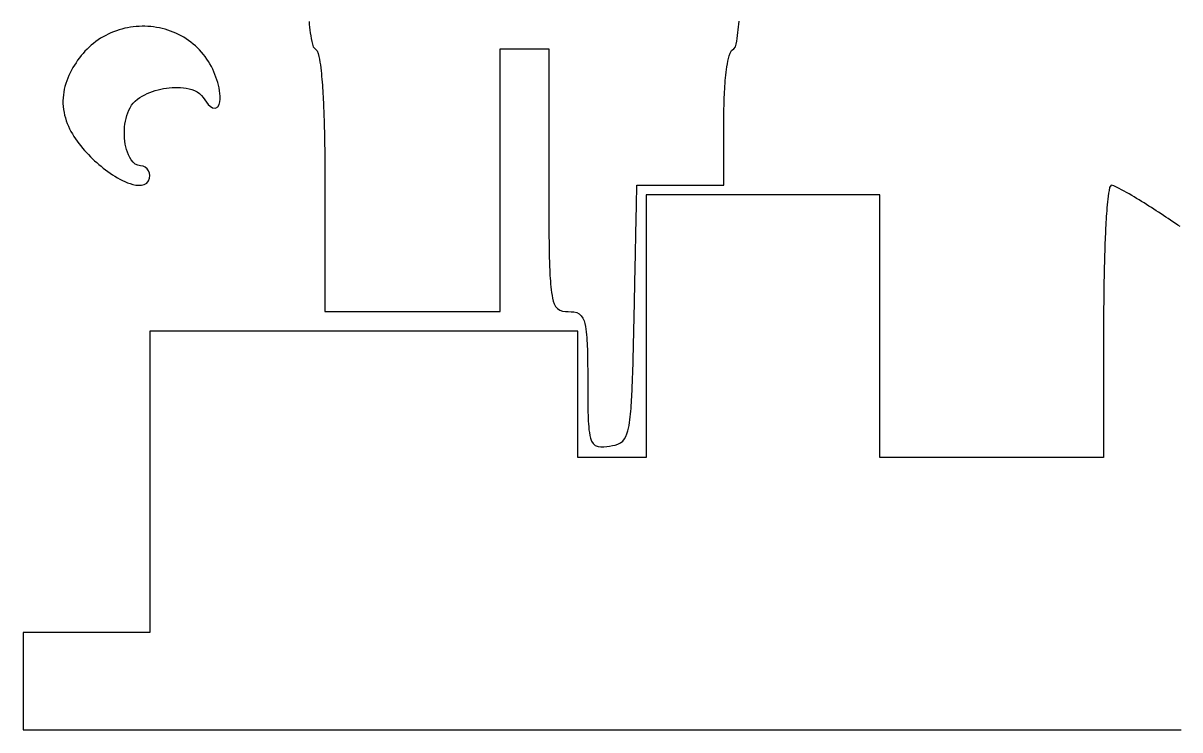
# Model space of a CAD drawing. Extents: x 27 to 125, y 19 to 120.
# Drawn here: x 54.75 to 88.29, y 60.11 to 80.62 of the extents above; entities that cross this region are included whole.
import ezdxf

# ---------------------------------------------------------------- set-up
doc = ezdxf.new("R2010")
doc.units = 0
doc.layers.get('0').update_dxf_attribs({"linetype": 'CONTINUOUS'})

msp = doc.modelspace()

# ---------------------------------------------------------------- linework, layer by layer
at = {"color": 7}
for points in [[(58.42, 76.2), (58.411562, 76.270739), (58.386585, 76.337177), (58.345849, 76.395857), (58.291504, 76.442183), (58.227242, 76.47189), (58.156785, 76.482219), (58.074975, 76.495145), (58.000759, 76.531589), (57.937233, 76.585115), (57.884447, 76.649032), (57.840564, 76.719472), (57.80414, 76.793875), (57.773841, 76.871139), (57.748921, 76.95011), (57.728657, 77.030498), (57.712599, 77.112114), (57.70052, 77.194204), (57.692138, 77.277), (57.687368, 77.359995), (57.686239, 77.442924), (57.688497, 77.525942), (57.694367, 77.60891), (57.703878, 77.691231), (57.717227, 77.773222), (57.73464, 77.854607), (57.75623, 77.93458), (57.78242, 78.013377), (57.813538, 78.090372), (57.849894, 78.164885), (57.893644, 78.235059), (57.94559, 78.299575), (58.003841, 78.358303), (58.066968, 78.41157), (58.134146, 78.459982), (58.204334, 78.50376), (58.277038, 78.543356), (58.351445, 78.578919), (58.427682, 78.610948), (58.505048, 78.639475), (58.583711, 78.664819), (58.663386, 78.68703), (58.743746, 78.706136), (58.8248, 78.722223), (58.906083, 78.735233), (58.988065, 78.745224), (59.070299, 78.752054), (59.152767, 78.755638), (59.235648, 78.755734), (59.318147, 78.752093), (59.400454, 78.744417), (59.48229, 78.732225), (59.563059, 78.715009), (59.642525, 78.692008), (59.719811, 78.662321), (59.793271, 78.62513), (59.861458, 78.579263), (59.922133, 78.523615), (59.972222, 78.457778), (60.016672, 78.389432), (60.064737, 78.323739), (60.117338, 78.262059), (60.17661, 78.20636), (60.245015, 78.162822), (60.324224, 78.148118), (60.393851, 78.186125), (60.434, 78.256477), (60.45384, 78.335164), (60.461742, 78.416314), (60.461607, 78.49776), (60.455567, 78.578758), (60.444871, 78.659372), (60.430337, 78.739272), (60.412472, 78.81865), (60.3917, 78.897424), (60.368332, 78.975472), (60.342678, 79.052589), (60.313536, 79.131569), (60.281431, 79.209652), (60.246362, 79.286633), (60.208631, 79.361792), (60.168014, 79.435537), (60.124557, 79.50769), (60.078318, 79.578093), (60.029372, 79.646597), (59.977813, 79.713057), (59.923398, 79.777734), (59.866572, 79.840077), (59.807108, 79.900317), (59.745488, 79.957978), (59.681861, 80.012977), (59.616021, 80.065524), (59.548121, 80.1155), (59.478339, 80.162804), (59.406841, 80.207344), (59.333457, 80.249243), (59.258383, 80.288392), (59.182181, 80.324537), (59.104694, 80.357794), (59.025793, 80.388231), (58.946051, 80.415663), (58.865358, 80.440132), (58.783951, 80.461637), (58.701748, 80.480179), (58.619009, 80.49573), (58.535392, 80.508345), (58.451792, 80.517913), (58.367893, 80.524488), (58.283444, 80.528073), (58.1988, 80.528637), (58.114305, 80.526097), (58.029811, 80.520594), (57.9457, 80.512042), (57.862346, 80.500528), (57.779251, 80.485993), (57.696873, 80.468495), (57.615266, 80.448034), (57.534186, 80.424525), (57.454202, 80.398137), (57.375211, 80.368812), (57.297238, 80.33654), (57.220423, 80.301355), (57.145007, 80.263357), (57.071314, 80.222717), (56.998921, 80.179195), (56.928139, 80.132956), (56.859441, 80.084329), (56.792278, 80.032928), (56.727254, 79.979218), (56.663974, 79.922886), (56.603017, 79.864458), (56.544261, 79.803879), (56.487735, 79.741226), (56.433305, 79.676377), (56.381283, 79.609747), (56.331807, 79.541627), (56.284207, 79.47174), (56.238561, 79.400623), (56.194957, 79.328143), (56.153705, 79.254514), (56.114767, 79.17933), (56.078495, 79.102864), (56.04519, 79.025383), (56.014905, 78.946584), (55.987783, 78.866238), (55.964303, 78.785249), (55.944434, 78.702902), (55.92846, 78.619618), (55.916607, 78.535807), (55.908987, 78.451851), (55.905657, 78.367292), (55.906786, 78.282605), (55.912204, 78.198249), (55.921941, 78.114302), (55.935939, 78.030891), (55.954086, 77.948195), (55.976128, 77.866728), (56.001923, 77.786413), (56.031288, 77.707287), (56.063989, 77.629475), (56.099941, 77.55277), (56.138775, 77.47758), (56.18042, 77.40365), (56.224461, 77.331361), (56.270706, 77.260667), (56.319064, 77.19139), (56.369382, 77.123502), (56.421497, 77.056965), (56.475376, 76.991619), (56.530872, 76.927464), (56.587664, 76.864687), (56.645649, 76.803216), (56.705048, 76.742679), (56.764005, 76.684796), (56.82411, 76.627939), (56.88514, 76.572347), (56.947427, 76.517771), (57.010692, 76.46451), (57.074912, 76.41264), (57.140275, 76.362083), (57.206639, 76.313033), (57.274056, 76.265555), (57.34249, 76.219795), (57.412238, 76.175718), (57.483008, 76.133692), (57.555167, 76.093738), (57.628434, 76.056298), (57.703299, 76.021511), (57.77944, 75.990015), (57.857173, 75.962329), (57.936409, 75.939413), (58.017176, 75.922564), (58.099376, 75.913787), (58.182087, 75.916327), (58.262035, 75.93518), (58.333417, 75.976378), (58.385095, 76.040305), (58.41247, 76.118074), (58.42, 76.2), (58.42, 76.2)], [(63.041014, 80.664682), (63.048662, 80.581867), (63.057016, 80.499212), (63.066216, 80.416431), (63.076432, 80.333712), (63.087947, 80.251136), (63.101212, 80.168615), (63.116903, 80.086722), (63.136376, 80.005964), (63.163639, 79.927066), (63.217778, 79.868889), (63.274837, 79.812622), (63.304011, 79.73437), (63.324923, 79.653488), (63.341659, 79.571534), (63.355799, 79.488851), (63.368075, 79.405836), (63.378913, 79.322724), (63.388621, 79.239669), (63.397398, 79.156478), (63.405413, 79.073254), (63.412779, 78.989967), (63.419581, 78.906503), (63.425903, 78.822694), (63.431745, 78.73934), (63.437191, 78.655703), (63.442271, 78.572047), (63.446985, 78.488599), (63.451415, 78.404638), (63.455564, 78.32088), (63.459431, 78.237094), (63.463043, 78.153514), (63.46643, 78.069942), (63.469591, 77.98621), (63.472554, 77.902604), (63.475376, 77.818621), (63.477916, 77.734612), (63.480174, 77.650927), (63.482432, 77.567203), (63.484407, 77.483191), (63.486383, 77.399391), (63.488076, 77.315687), (63.489769, 77.23207), (63.491181, 77.148111), (63.492592, 77.064131), (63.493721, 76.980548), (63.494849, 76.89701), (63.495696, 76.813148), (63.496543, 76.729088), (63.497389, 76.64511), (63.497954, 76.561239), (63.498518, 76.477487), (63.499083, 76.393692), (63.499365, 76.309892), (63.499599, 76.22636), (63.49974, 76.142356), (63.5, 76.058889), (63.5, 75.973971), (63.5, 75.889254), (63.5, 75.804813), (63.5, 75.720335), (63.5, 75.635818), (63.5, 75.551338), (63.5, 75.466804), (63.5, 75.381999), (63.5, 75.297242), (63.5, 75.212688), (63.5, 75.127953), (63.5, 75.043417), (63.5, 74.958979), (63.5, 74.87408), (63.5, 74.789419), (63.5, 74.704818), (63.5, 74.620103), (63.5, 74.535513), (63.5, 74.45088), (63.5, 74.366055), (63.5, 74.28129), (63.5, 74.196835), (63.5, 74.111869), (63.5, 74.0274), (63.5, 73.942696), (63.5, 73.858109), (63.5, 73.773679), (63.5, 73.689196), (63.5, 73.604543), (63.5, 73.51971), (63.5, 73.434781), (63.5, 73.349937), (63.5, 73.265462), (63.5, 73.180897), (63.5, 73.096114), (63.5, 73.011665), (63.5, 72.926702), (63.5, 72.842041), (63.5, 72.757391), (63.5, 72.672736), (63.5, 72.588205), (63.5, 72.503315), (63.5, 72.418589), (63.5, 72.333711), (63.5, 72.248889), (63.584511, 72.248889), (63.669031, 72.248889), (63.753735, 72.248889), (63.83826, 72.248889), (63.92289, 72.248889), (64.007681, 72.248889), (64.092376, 72.248889), (64.177122, 72.248889), (64.261723, 72.248889), (64.346681, 72.248889), (64.431412, 72.248889), (64.515949, 72.248889), (64.600844, 72.248889), (64.685542, 72.248889), (64.770003, 72.248889), (64.854593, 72.248889), (64.939525, 72.248889), (65.024011, 72.248889), (65.108836, 72.248889), (65.193669, 72.248889), (65.278333, 72.248889), (65.36296, 72.248889), (65.447706, 72.248889), (65.532466, 72.248889), (65.617206, 72.248889), (65.701754, 72.248889), (65.786556, 72.248889), (65.871084, 72.248889), (65.955421, 72.248889), (66.04, 72.248889), (66.124511, 72.248889), (66.209031, 72.248889), (66.293735, 72.248889), (66.37826, 72.248889), (66.46289, 72.248889), (66.547681, 72.248889), (66.632376, 72.248889), (66.717122, 72.248889), (66.801723, 72.248889), (66.886681, 72.248889), (66.971412, 72.248889), (67.055949, 72.248889), (67.140844, 72.248889), (67.225542, 72.248889), (67.310003, 72.248889), (67.394593, 72.248889), (67.479525, 72.248889), (67.564011, 72.248889), (67.648836, 72.248889), (67.733669, 72.248889), (67.818333, 72.248889), (67.90296, 72.248889), (67.987706, 72.248889), (68.072466, 72.248889), (68.157206, 72.248889), (68.241754, 72.248889), (68.326556, 72.248889), (68.411084, 72.248889), (68.495421, 72.248889), (68.58, 72.248889), (68.58, 72.333807), (68.58, 72.418524), (68.58, 72.502965), (68.58, 72.587443), (68.58, 72.67196), (68.58, 72.75644), (68.58, 72.840974), (68.58, 72.925779), (68.58, 73.010536), (68.58, 73.09509), (68.58, 73.179824), (68.58, 73.264361), (68.58, 73.348799), (68.58, 73.433697), (68.58, 73.518358), (68.58, 73.60296), (68.58, 73.687675), (68.58, 73.772265), (68.58, 73.856898), (68.58, 73.941723), (68.58, 74.026488), (68.58, 74.110943), (68.58, 74.195909), (68.58, 74.280378), (68.58, 74.365081), (68.58, 74.449669), (68.58, 74.534099), (68.58, 74.618582), (68.58, 74.703234), (68.58, 74.788068), (68.58, 74.872997), (68.58, 74.957841), (68.58, 75.042316), (68.58, 75.126881), (68.58, 75.211663), (68.58, 75.296113), (68.58, 75.381076), (68.58, 75.465737), (68.58, 75.550387), (68.58, 75.635042), (68.58, 75.719573), (68.58, 75.804463), (68.58, 75.889189), (68.58, 75.974067), (68.58, 76.058889), (68.58, 76.143807), (68.58, 76.228524), (68.58, 76.312965), (68.58, 76.397443), (68.58, 76.48196), (68.58, 76.56644), (68.58, 76.650974), (68.58, 76.735779), (68.58, 76.820536), (68.58, 76.90509), (68.58, 76.989824), (68.58, 77.074361), (68.58, 77.158799), (68.58, 77.243697), (68.58, 77.328358), (68.58, 77.41296), (68.58, 77.497675), (68.58, 77.582265), (68.58, 77.666898), (68.58, 77.751723), (68.58, 77.836488), (68.58, 77.920943), (68.58, 78.005909), (68.58, 78.090378), (68.58, 78.175081), (68.58, 78.259669), (68.58, 78.344099), (68.58, 78.428582), (68.58, 78.513234), (68.58, 78.598068), (68.58, 78.682997), (68.58, 78.767841), (68.58, 78.852316), (68.58, 78.936881), (68.58, 79.021663), (68.58, 79.106113), (68.58, 79.191076), (68.58, 79.275737), (68.58, 79.360387), (68.58, 79.445042), (68.58, 79.529573), (68.58, 79.614463), (68.58, 79.699189), (68.58, 79.784067), (68.58, 79.868889), (68.658204, 79.868889), (68.736509, 79.868889), (68.814995, 79.868889), (68.893509, 79.868889), (68.972201, 79.868889), (69.050563, 79.868889), (69.12886, 79.868889), (69.207253, 79.868889), (69.285556, 79.868889), (69.363759, 79.868889), (69.442065, 79.868889), (69.520551, 79.868889), (69.599065, 79.868889), (69.677757, 79.868889), (69.756119, 79.868889), (69.834416, 79.868889), (69.912809, 79.868889), (69.991111, 79.868889), (69.991111, 79.783971), (69.991111, 79.699254), (69.991111, 79.614813), (69.991111, 79.530335), (69.991111, 79.445818), (69.991111, 79.361338), (69.991111, 79.276804), (69.991111, 79.191999), (69.991111, 79.107242), (69.991111, 79.022688), (69.991111, 78.937953), (69.991111, 78.853417), (69.991111, 78.768979), (69.991111, 78.68408), (69.991111, 78.599419), (69.991111, 78.514818), (69.991111, 78.430103), (69.991111, 78.345513), (69.991111, 78.26088), (69.991111, 78.176055), (69.991111, 78.09129), (69.991111, 78.006835), (69.991111, 77.921869), (69.991111, 77.8374), (69.991111, 77.752696), (69.991111, 77.668109), (69.991111, 77.583679), (69.991111, 77.499196), (69.991111, 77.414543), (69.991111, 77.32971), (69.991111, 77.244781), (69.991111, 77.159937), (69.991111, 77.075462), (69.991111, 76.990897), (69.991111, 76.906114), (69.991111, 76.821665), (69.991111, 76.736702), (69.991111, 76.652041), (69.991111, 76.567391), (69.991111, 76.482736), (69.991111, 76.398205), (69.991111, 76.313315), (69.991111, 76.228589), (69.991111, 76.143711), (69.991111, 76.058889), (69.991117, 75.975283), (69.991134, 75.891621), (69.991165, 75.807996), (69.99121, 75.724492), (69.991275, 75.640602), (69.991362, 75.557027), (69.99147, 75.473283), (69.991608, 75.389494), (69.991774, 75.305773), (69.991972, 75.222238), (69.992209, 75.138494), (69.992491, 75.054691), (69.992773, 74.970976), (69.993056, 74.887492), (69.99362, 74.803926), (69.994185, 74.720027), (69.994749, 74.636424), (69.995313, 74.552875), (69.99616, 74.469196), (69.997007, 74.385622), (69.997853, 74.302016), (69.998982, 74.218298), (70.000111, 74.134757), (70.001522, 74.051047), (70.003216, 73.967515), (70.004909, 73.883929), (70.006885, 73.800143), (70.009142, 73.716631), (70.011682, 73.632859), (70.014589, 73.549417), (70.017891, 73.465995), (70.021673, 73.38248), (70.025991, 73.298925), (70.03093, 73.215562), (70.036659, 73.132137), (70.043319, 73.048757), (70.051137, 72.965344), (70.060422, 72.881879), (70.071485, 72.798991), (70.084947, 72.716531), (70.101655, 72.634503), (70.122934, 72.553415), (70.150761, 72.47461), (70.188458, 72.400228), (70.240533, 72.335159), (70.309139, 72.287601), (70.388819, 72.261468), (70.471837, 72.25111), (70.555556, 72.248889), (70.638089, 72.246913), (70.720198, 72.238447), (70.800375, 72.218719), (70.874043, 72.182039), (70.934842, 72.126594), (70.980235, 72.057525), (71.012868, 71.981534), (71.036632, 71.902371), (71.05444, 71.821517), (71.068043, 71.740034), (71.078683, 71.657972), (71.087065, 71.575998), (71.09381, 71.493654), (71.099257, 71.410895), (71.103659, 71.328142), (71.107215, 71.245397), (71.110094, 71.162768), (71.112352, 71.080119), (71.114327, 70.997569), (71.115738, 70.914875), (71.116867, 70.832303), (71.117714, 70.749866), (71.118561, 70.667081), (71.119125, 70.584354), (71.119407, 70.501637), (71.119644, 70.418884), (71.119774, 70.336232), (71.119814, 70.253812), (71.119833, 70.16945), (71.119907, 70.085142), (71.120045, 70.000896), (71.120277, 69.91648), (71.120559, 69.83231), (71.121123, 69.747731), (71.121688, 69.663299), (71.122534, 69.579064), (71.123663, 69.494727), (71.125074, 69.410185), (71.12705, 69.325896), (71.12959, 69.241329), (71.132723, 69.157305), (71.136702, 69.073214), (71.141782, 68.98903), (71.148301, 68.904804), (71.15674, 68.820885), (71.167887, 68.737102), (71.182845, 68.654035), (71.203476, 68.572459), (71.233273, 68.49338), (71.277249, 68.421882), (71.340537, 68.366888), (71.4188, 68.336857), (71.502614, 68.327318), (71.586841, 68.329576), (71.67107, 68.337788), (71.75465, 68.348852), (71.836774, 68.361523), (71.918251, 68.378146), (71.997389, 68.402587), (72.071326, 68.43953), (72.135698, 68.491791), (72.18702, 68.556564), (72.226619, 68.629366), (72.257217, 68.706436), (72.281319, 68.785621), (72.300905, 68.866498), (72.31702, 68.947863), (72.330595, 69.029634), (72.342194, 69.111687), (72.35227, 69.194135), (72.361103, 69.276824), (72.368921, 69.359701), (72.375863, 69.442364), (72.382129, 69.525315), (72.387801, 69.608243), (72.392938, 69.690866), (72.397679, 69.773775), (72.402054, 69.856711), (72.406089, 69.939433), (72.409871, 70.022525), (72.413399, 70.105329), (72.416701, 70.188399), (72.419805, 70.271078), (72.422741, 70.353874), (72.425563, 70.436859), (72.428103, 70.519708), (72.430643, 70.602447), (72.433183, 70.685383), (72.435441, 70.768097), (72.437698, 70.85078), (72.439956, 70.933519), (72.442214, 71.016297), (72.444189, 71.099505), (72.446165, 71.18234), (72.448141, 71.265373), (72.450116, 71.348405), (72.452092, 71.431396), (72.454067, 71.514657), (72.456043, 71.597898), (72.458018, 71.68108), (72.459712, 71.764172), (72.461405, 71.847304), (72.463098, 71.930099), (72.464792, 72.012759), (72.466485, 72.095645), (72.468178, 72.178489), (72.468178, 72.178489)], [(72.468748, 72.178333), (72.470442, 72.261679), (72.472135, 72.344828), (72.473828, 72.427705), (72.475522, 72.510616), (72.477215, 72.59357), (72.478908, 72.676484), (72.480602, 72.759454), (72.482295, 72.84269), (72.483988, 72.925875), (72.485682, 73.008863), (72.487375, 73.092028), (72.489068, 73.175001), (72.490762, 73.257876), (72.492455, 73.341199), (72.494148, 73.424294), (72.495842, 73.507329), (72.497535, 73.590475), (72.499228, 73.673499), (72.500922, 73.756565), (72.502615, 73.839821), (72.504308, 73.923014), (72.506002, 74.005903), (72.507695, 74.0893), (72.509388, 74.172202), (72.511082, 74.255336), (72.512775, 74.338358), (72.514468, 74.421224), (72.516162, 74.504144), (72.517855, 74.587227), (72.519548, 74.670491), (72.521242, 74.753848), (72.522935, 74.837118), (72.524628, 74.920029), (72.526322, 75.003031), (72.528015, 75.086241), (72.529708, 75.169127), (72.531402, 75.252515), (72.533095, 75.33561), (72.534788, 75.41869), (72.536482, 75.501779), (72.538175, 75.584744), (72.539868, 75.668062), (72.541562, 75.751219), (72.543255, 75.834525), (72.544948, 75.917778), (72.629206, 75.917778), (72.713523, 75.917778), (72.79745, 75.917778), (72.881806, 75.917778), (72.965925, 75.917778), (73.050273, 75.917778), (73.134401, 75.917778), (73.218271, 75.917778), (73.302275, 75.917778), (73.386572, 75.917778), (73.470443, 75.917778), (73.55437, 75.917778), (73.63878, 75.917778), (73.722896, 75.917778), (73.806758, 75.917778), (73.891016, 75.917778), (73.975333, 75.917778), (74.05926, 75.917778), (74.143616, 75.917778), (74.227735, 75.917778), (74.31208, 75.917778), (74.396208, 75.917778), (74.480081, 75.917778), (74.564085, 75.917778), (74.648379, 75.917778), (74.73225, 75.917778), (74.816177, 75.917778), (74.90059, 75.917778), (74.984703, 75.917778), (75.068565, 75.917778), (75.068565, 76.00015), (75.068565, 76.082285), (75.068565, 76.164609), (75.068565, 76.246798), (75.068565, 76.329097), (75.068565, 76.411246), (75.068565, 76.493672), (75.068565, 76.576228), (75.068565, 76.658476), (75.068565, 76.74091), (75.068565, 76.823141), (75.068565, 76.905541), (75.068565, 76.987931), (75.068565, 77.070001), (75.068565, 77.152542), (75.068565, 77.234644), (75.068565, 77.316793), (75.068565, 77.399137), (75.068565, 77.481585), (75.068565, 77.563921), (75.068565, 77.646016), (75.068565, 77.728527), (75.068565, 77.81084), (75.068565, 77.893333), (75.068777, 77.974687), (75.069342, 78.056218), (75.07047, 78.137647), (75.071882, 78.219057), (75.073857, 78.300481), (75.076397, 78.381897), (75.079389, 78.463233), (75.082916, 78.544668), (75.08698, 78.626264), (75.091609, 78.707451), (75.096886, 78.788672), (75.102813, 78.869681), (75.109474, 78.950998), (75.116896, 79.031998), (75.125222, 79.113075), (75.134507, 79.193842), (75.144892, 79.274495), (75.156605, 79.355086), (75.169841, 79.435243), (75.184968, 79.515053), (75.202663, 79.594764), (75.223802, 79.673433), (75.250331, 79.750454), (75.287003, 79.822881), (75.353333, 79.868889), (75.40139, 79.932474), (75.424194, 80.012893), (75.440732, 80.094909), (75.454109, 80.177761), (75.465426, 80.260427), (75.475361, 80.343254), (75.484279, 80.426588), (75.49235, 80.510016), (75.499745, 80.593424), (75.506574, 80.676953)], [(88.294664, 74.715), (88.225938, 74.761285), (88.157183, 74.807586), (88.088538, 74.853814), (88.01978, 74.900118), (87.951149, 74.946338), (87.881556, 74.993037), (87.812081, 75.039327), (87.74242, 75.085411), (87.672347, 75.131433), (87.60221, 75.177162), (87.53188, 75.222676), (87.461304, 75.267995), (87.390523, 75.313088), (87.319649, 75.357871), (87.24887, 75.402203), (87.177753, 75.446342), (87.106447, 75.49016), (87.034675, 75.533798), (86.963055, 75.576828), (86.890857, 75.619638), (86.818529, 75.661878), (86.745846, 75.703574), (86.672993, 75.744474), (86.599339, 75.784687), (86.525015, 75.823758), (86.449704, 75.861105), (86.373341, 75.895014), (86.293212, 75.917789), (86.25273, 75.847344), (86.233962, 75.764966), (86.219992, 75.681597), (86.208506, 75.59798), (86.198572, 75.513971), (86.189795, 75.430013), (86.181892, 75.346086), (86.174639, 75.261611), (86.167979, 75.17732), (86.161826, 75.093243), (86.156069, 75.008732), (86.150679, 74.924158), (86.145655, 74.839847), (86.140914, 74.755536), (86.136426, 74.670937), (86.132193, 74.586304), (86.128214, 74.501869), (86.124432, 74.417329), (86.120876, 74.332914), (86.117489, 74.248346), (86.1143, 74.163865), (86.11128, 74.079235), (86.10843, 73.994713), (86.105608, 73.910114), (86.103068, 73.825727), (86.10081, 73.741415), (86.098552, 73.657099), (86.096294, 73.57237), (86.094319, 73.487669), (86.092343, 73.40342), (86.09065, 73.318717), (86.088957, 73.234158), (86.087545, 73.149731), (86.086134, 73.064985), (86.084723, 72.980767), (86.083594, 72.896428), (86.082465, 72.812162), (86.081619, 72.72758), (86.080772, 72.642812), (86.079925, 72.558145), (86.079361, 72.473594), (86.078797, 72.389167), (86.078232, 72.304698), (86.07795, 72.220212), (86.077702, 72.135478), (86.077555, 72.051288), (86.077778, 71.966667), (86.077778, 71.882773), (86.077778, 71.798564), (86.077778, 71.714529), (86.077778, 71.63019), (86.077778, 71.546189), (86.077778, 71.462237), (86.077778, 71.378202), (86.077778, 71.294261), (86.077778, 71.2103), (86.077778, 71.126457), (86.077778, 71.042307), (86.077778, 70.958216), (86.077778, 70.874069), (86.077778, 70.790144), (86.077778, 70.705819), (86.077778, 70.621768), (86.077778, 70.537778), (86.077778, 70.453642), (86.077778, 70.369574), (86.077778, 70.285782), (86.077778, 70.201669), (86.077778, 70.117479), (86.077778, 70.033442), (86.077778, 69.949427), (86.077778, 69.865333), (86.077778, 69.781095), (86.077778, 69.69703), (86.077778, 69.612806), (86.077778, 69.5288), (86.077778, 69.444794), (86.077778, 69.360663), (86.077778, 69.276389), (86.077778, 69.192555), (86.077778, 69.1083), (86.077778, 69.023992), (86.077778, 68.940085), (86.077778, 68.855974), (86.077778, 68.771857), (86.077778, 68.68793), (86.077778, 68.603678), (86.077778, 68.519508), (86.077778, 68.435406), (86.077778, 68.351504), (86.077778, 68.26732), (86.077778, 68.183379), (86.077778, 68.099378), (86.077778, 68.015556), (85.994288, 68.015556), (85.911241, 68.015556), (85.82809, 68.015556), (85.7451, 68.015556), (85.661943, 68.015556), (85.578846, 68.015556), (85.495841, 68.015556), (85.412487, 68.015556), (85.329497, 68.015556), (85.245993, 68.015556), (85.162796, 68.015556), (85.079578, 68.015556), (84.996336, 68.015556), (84.913044, 68.015556), (84.830006, 68.015556), (84.746496, 68.015556), (84.663509, 68.015556), (84.580022, 68.015556), (84.497026, 68.015556), (84.413606, 68.015556), (84.330176, 68.015556), (84.247135, 68.015556), (84.163809, 68.015556), (84.08072, 68.015556), (83.997419, 68.015556), (83.914104, 68.015556), (83.831072, 68.015556), (83.747901, 68.015556), (83.66486, 68.015556), (83.581725, 68.015556), (83.498701, 68.015556), (83.415307, 68.015556), (83.331947, 68.015556), (83.248619, 68.015556), (83.165462, 68.015556), (83.082009, 68.015556), (82.99877, 68.015556), (82.915664, 68.015556), (82.832222, 68.015556), (82.748732, 68.015556), (82.665686, 68.015556), (82.582535, 68.015556), (82.499544, 68.015556), (82.416388, 68.015556), (82.33329, 68.015556), (82.250286, 68.015556), (82.166931, 68.015556), (82.083941, 68.015556), (82.000437, 68.015556), (81.917241, 68.015556), (81.834022, 68.015556), (81.750781, 68.015556), (81.667488, 68.015556), (81.58445, 68.015556), (81.50094, 68.015556), (81.417953, 68.015556), (81.334466, 68.015556), (81.25147, 68.015556), (81.168051, 68.015556), (81.08462, 68.015556), (81.001579, 68.015556), (80.918253, 68.015556), (80.835164, 68.015556), (80.751863, 68.015556), (80.668549, 68.015556), (80.585516, 68.015556), (80.502345, 68.015556), (80.419304, 68.015556), (80.33617, 68.015556), (80.253146, 68.015556), (80.169752, 68.015556), (80.086392, 68.015556), (80.003063, 68.015556), (79.919906, 68.015556), (79.836453, 68.015556), (79.753214, 68.015556), (79.670108, 68.015556), (79.586667, 68.015556), (79.586667, 68.100473), (79.586667, 68.185191), (79.586667, 68.269632), (79.586667, 68.354109), (79.586667, 68.438626), (79.586667, 68.523107), (79.586667, 68.607641), (79.586667, 68.692446), (79.586667, 68.777203), (79.586667, 68.861757), (79.586667, 68.946491), (79.586667, 69.031028), (79.586667, 69.115466), (79.586667, 69.200364), (79.586667, 69.285025), (79.586667, 69.369627), (79.586667, 69.454341), (79.586667, 69.538932), (79.586667, 69.623565), (79.586667, 69.708389), (79.586667, 69.793155), (79.586667, 69.87761), (79.586667, 69.962576), (79.586667, 70.047045), (79.586667, 70.131748), (79.586667, 70.216336), (79.586667, 70.300765), (79.586667, 70.385249), (79.586667, 70.469901), (79.586667, 70.554734), (79.586667, 70.639663), (79.586667, 70.724508), (79.586667, 70.808983), (79.586667, 70.893548), (79.586667, 70.97833), (79.586667, 71.062779), (79.586667, 71.147742), (79.586667, 71.232403), (79.586667, 71.317053), (79.586667, 71.401709), (79.586667, 71.48624), (79.586667, 71.571129), (79.586667, 71.655855), (79.586667, 71.740734), (79.586667, 71.825556), (79.586667, 71.910473), (79.586667, 71.995191), (79.586667, 72.079632), (79.586667, 72.164109), (79.586667, 72.248626), (79.586667, 72.333107), (79.586667, 72.417641), (79.586667, 72.502446), (79.586667, 72.587203), (79.586667, 72.671757), (79.586667, 72.756491), (79.586667, 72.841028), (79.586667, 72.925466), (79.586667, 73.010364), (79.586667, 73.095025), (79.586667, 73.179627), (79.586667, 73.264341), (79.586667, 73.348932), (79.586667, 73.433565), (79.586667, 73.518389), (79.586667, 73.603155), (79.586667, 73.68761), (79.586667, 73.772576), (79.586667, 73.857045), (79.586667, 73.941748), (79.586667, 74.026336), (79.586667, 74.110765), (79.586667, 74.195249), (79.586667, 74.279901), (79.586667, 74.364734), (79.586667, 74.449663), (79.586667, 74.534508), (79.586667, 74.618983), (79.586667, 74.703548), (79.586667, 74.78833), (79.586667, 74.872779), (79.586667, 74.957742), (79.586667, 75.042403), (79.586667, 75.127053), (79.586667, 75.211709), (79.586667, 75.29624), (79.586667, 75.381129), (79.586667, 75.465855), (79.586667, 75.550734), (79.586667, 75.635556), (79.502107, 75.635556), (79.417288, 75.635556), (79.332376, 75.635556), (79.247639, 75.635556), (79.162724, 75.635556), (79.07784, 75.635556), (78.993012, 75.635556), (78.908509, 75.635556), (78.823953, 75.635556), (78.739153, 75.635556), (78.65458, 75.635556), (78.569871, 75.635556), (78.485004, 75.635556), (78.400306, 75.635556), (78.315707, 75.635556), (78.231142, 75.635556), (78.146546, 75.635556), (78.061876, 75.635556), (77.977444, 75.635556), (77.892907, 75.635556), (77.807998, 75.635556), (77.723125, 75.635556), (77.63869, 75.635556), (77.553992, 75.635556), (77.469563, 75.635556), (77.38493, 75.635556), (77.300297, 75.635556), (77.215515, 75.635556), (77.130653, 75.635556), (77.045975, 75.635556), (76.961263, 75.635556), (76.876718, 75.635556), (76.792404, 75.635556), (76.708037, 75.635556), (76.623187, 75.635556), (76.538562, 75.635556), (76.453687, 75.635556), (76.369082, 75.635556), (76.284669, 75.635556), (76.2, 75.635556), (76.115441, 75.635556), (76.030622, 75.635556), (75.945709, 75.635556), (75.860972, 75.635556), (75.776057, 75.635556), (75.691173, 75.635556), (75.606346, 75.635556), (75.521843, 75.635556), (75.437286, 75.635556), (75.352487, 75.635556), (75.267913, 75.635556), (75.183204, 75.635556), (75.098337, 75.635556), (75.013639, 75.635556), (74.92904, 75.635556), (74.844475, 75.635556), (74.759879, 75.635556), (74.67521, 75.635556), (74.590777, 75.635556), (74.506241, 75.635556), (74.421331, 75.635556), (74.336458, 75.635556), (74.252023, 75.635556), (74.167325, 75.635556), (74.082896, 75.635556), (73.998263, 75.635556), (73.91363, 75.635556), (73.828848, 75.635556), (73.743987, 75.635556), (73.659309, 75.635556), (73.574597, 75.635556), (73.490051, 75.635556), (73.405738, 75.635556), (73.32137, 75.635556), (73.23652, 75.635556), (73.151896, 75.635556), (73.06702, 75.635556), (72.982415, 75.635556), (72.898003, 75.635556), (72.813333, 75.635556), (72.813333, 75.550638), (72.813333, 75.46592), (72.813333, 75.381479), (72.813333, 75.297002), (72.813333, 75.212485), (72.813333, 75.128004), (72.813333, 75.04347), (72.813333, 74.958665), (72.813333, 74.873908), (72.813333, 74.789355), (72.813333, 74.70462), (72.813333, 74.620083), (72.813333, 74.535645), (72.813333, 74.450747), (72.813333, 74.366086), (72.813333, 74.281484), (72.813333, 74.19677), (72.813333, 74.112179), (72.813333, 74.027546), (72.813333, 73.942722), (72.813333, 73.857956), (72.813333, 73.773501), (72.813333, 73.688535), (72.813333, 73.604066), (72.813333, 73.519363), (72.813333, 73.434775), (72.813333, 73.350346), (72.813333, 73.265863), (72.813333, 73.18121), (72.813333, 73.096377), (72.813333, 73.011448), (72.813333, 72.926603), (72.813333, 72.842128), (72.813333, 72.757563), (72.813333, 72.672781), (72.813333, 72.588332), (72.813333, 72.503369), (72.813333, 72.418708), (72.813333, 72.334058), (72.813333, 72.249403), (72.813333, 72.164871), (72.813333, 72.079982), (72.813333, 71.995256), (72.813333, 71.910377), (72.813333, 71.825556), (72.813333, 71.740638), (72.813333, 71.65592), (72.813333, 71.571479), (72.813333, 71.487002), (72.813333, 71.402485), (72.813333, 71.318004), (72.813333, 71.23347), (72.813333, 71.148665), (72.813333, 71.063908), (72.813333, 70.979355), (72.813333, 70.89462), (72.813333, 70.810083), (72.813333, 70.725645), (72.813333, 70.640747), (72.813333, 70.556086), (72.813333, 70.471484), (72.813333, 70.38677), (72.813333, 70.302179), (72.813333, 70.217546), (72.813333, 70.132722), (72.813333, 70.047956), (72.813333, 69.963501), (72.813333, 69.878535), (72.813333, 69.794066), (72.813333, 69.709363), (72.813333, 69.624775), (72.813333, 69.540346), (72.813333, 69.455863), (72.813333, 69.37121), (72.813333, 69.286377), (72.813333, 69.201448), (72.813333, 69.116603), (72.813333, 69.032128), (72.813333, 68.947563), (72.813333, 68.862781), (72.813333, 68.778332), (72.813333, 68.693369), (72.813333, 68.608708), (72.813333, 68.524058), (72.813333, 68.439403), (72.813333, 68.354871), (72.813333, 68.269982), (72.813333, 68.185256), (72.813333, 68.100377), (72.813333, 68.015556), (72.730814, 68.015556), (72.648603, 68.015556), (72.566177, 68.015556), (72.483991, 68.015556), (72.401791, 68.015556), (72.319301, 68.015556), (72.237182, 68.015556), (72.154844, 68.015556), (72.072714, 68.015556), (71.990286, 68.015556), (71.90806, 68.015556), (71.825556, 68.015556), (71.743037, 68.015556), (71.660825, 68.015556), (71.578399, 68.015556), (71.496214, 68.015556), (71.414013, 68.015556), (71.331523, 68.015556), (71.249405, 68.015556), (71.167066, 68.015556), (71.084937, 68.015556), (71.002508, 68.015556), (70.920283, 68.015556), (70.837778, 68.015556), (70.837778, 68.099144), (70.837778, 68.18253), (70.837778, 68.265983), (70.837778, 68.349185), (70.837778, 68.432593), (70.837778, 68.515811), (70.837778, 68.599101), (70.837778, 68.682576), (70.837778, 68.766052), (70.837778, 68.849353), (70.837778, 68.932623), (70.837778, 69.015833), (70.837778, 69.09906), (70.837778, 69.182621), (70.837778, 69.26626), (70.837778, 69.349614), (70.837778, 69.433127), (70.837778, 69.516549), (70.837778, 69.599723), (70.837778, 69.682908), (70.837778, 69.766629), (70.837778, 69.85), (70.837778, 69.933589), (70.837778, 70.016974), (70.837778, 70.100427), (70.837778, 70.183629), (70.837778, 70.267037), (70.837778, 70.350256), (70.837778, 70.433545), (70.837778, 70.517021), (70.837778, 70.600497), (70.837778, 70.683797), (70.837778, 70.767067), (70.837778, 70.850277), (70.837778, 70.933505), (70.837778, 71.017065), (70.837778, 71.100704), (70.837778, 71.184059), (70.837778, 71.267571), (70.837778, 71.350993), (70.837778, 71.434167), (70.837778, 71.517352), (70.837778, 71.601073), (70.837778, 71.684444), (70.754121, 71.684444), (70.670033, 71.684444), (70.585942, 71.684444), (70.502182, 71.684444), (70.418085, 71.684444), (70.334073, 71.684444), (70.250112, 71.684444), (70.166159, 71.684444), (70.082418, 71.684444), (69.998254, 71.684444), (69.914124, 71.684444), (69.830408, 71.684444), (69.74678, 71.684444), (69.662833, 71.684444), (69.578776, 71.684444), (69.494801, 71.684444), (69.41108, 71.684444), (69.327079, 71.684444), (69.242934, 71.684444), (69.158767, 71.684444), (69.07469, 71.684444), (68.990817, 71.684444), (68.906898, 71.684444), (68.823036, 71.684444), (68.738984, 71.684444), (68.654831, 71.684444), (68.571003, 71.684444), (68.48692, 71.684444), (68.403002, 71.684444), (68.319323, 71.684444), (68.23533, 71.684444), (68.151434, 71.684444), (68.067722, 71.684444), (67.983969, 71.684444), (67.900271, 71.684444), (67.816132, 71.684444), (67.732252, 71.684444), (67.64815, 71.684444), (67.564508, 71.684444), (67.480866, 71.684444), (67.396806, 71.684444), (67.313, 71.684444), (67.229059, 71.684444), (67.145129, 71.684444), (67.061357, 71.684444), (66.977421, 71.684444), (66.893505, 71.684444), (66.809789, 71.684444), (66.72602, 71.684444), (66.641997, 71.684444), (66.55838, 71.684444), (66.474594, 71.684444), (66.390935, 71.684444), (66.306965, 71.684444), (66.223049, 71.684444), (66.138891, 71.684444), (66.054927, 71.684444), (65.970988, 71.684444), (65.887021, 71.684444), (65.803077, 71.684444), (65.719314, 71.684444), (65.635519, 71.684444), (65.551722, 71.684444), (65.467758, 71.684444), (65.383822, 71.684444), (65.30009, 71.684444), (65.216021, 71.684444), (65.132023, 71.684444), (65.048068, 71.684444), (64.964287, 71.684444), (64.880202, 71.684444), (64.796357, 71.684444), (64.712489, 71.684444), (64.628889, 71.684444), (64.545233, 71.684444), (64.461144, 71.684444), (64.377054, 71.684444), (64.293293, 71.684444), (64.209196, 71.684444), (64.125184, 71.684444), (64.041223, 71.684444), (63.957271, 71.684444), (63.87353, 71.684444), (63.789365, 71.684444), (63.705235, 71.684444), (63.621519, 71.684444), (63.537891, 71.684444), (63.453944, 71.684444), (63.369887, 71.684444), (63.285912, 71.684444), (63.202191, 71.684444), (63.11819, 71.684444), (63.034045, 71.684444), (62.949878, 71.684444), (62.865802, 71.684444), (62.781928, 71.684444), (62.698009, 71.684444), (62.614147, 71.684444), (62.530095, 71.684444), (62.445942, 71.684444), (62.362114, 71.684444), (62.278031, 71.684444), (62.194113, 71.684444), (62.110434, 71.684444), (62.026442, 71.684444), (61.942545, 71.684444), (61.858833, 71.684444), (61.77508, 71.684444), (61.691382, 71.684444), (61.607243, 71.684444), (61.523364, 71.684444), (61.439261, 71.684444), (61.355619, 71.684444), (61.271977, 71.684444), (61.187917, 71.684444), (61.104111, 71.684444), (61.02017, 71.684444), (60.93624, 71.684444), (60.852468, 71.684444), (60.768532, 71.684444), (60.684616, 71.684444), (60.6009, 71.684444), (60.517131, 71.684444), (60.433108, 71.684444), (60.349491, 71.684444), (60.265705, 71.684444), (60.182046, 71.684444), (60.098076, 71.684444), (60.01416, 71.684444), (59.930002, 71.684444), (59.846038, 71.684444), (59.762099, 71.684444), (59.678133, 71.684444), (59.594188, 71.684444), (59.510425, 71.684444), (59.42663, 71.684444), (59.342833, 71.684444), (59.258869, 71.684444), (59.174933, 71.684444), (59.091201, 71.684444), (59.007132, 71.684444), (58.923134, 71.684444), (58.839179, 71.684444), (58.755399, 71.684444), (58.671313, 71.684444), (58.587468, 71.684444), (58.5036, 71.684444), (58.42, 71.684444), (58.42, 71.600483), (58.42, 71.516364), (58.42, 71.432273), (58.42, 71.348236), (58.42, 71.263962), (58.42, 71.179763), (58.42, 71.09543), (58.42, 71.011093), (58.42, 70.927045), (58.42, 70.842934), (58.42, 70.758725), (58.42, 70.674786), (58.42, 70.590466), (58.42, 70.506511), (58.42, 70.422189), (58.42, 70.338199), (58.42, 70.254255), (58.42, 70.170068), (58.42, 70.085822), (58.42, 70.001692), (58.42, 69.917392), (58.42, 69.833546), (58.42, 69.749433), (58.42, 69.665243), (58.42, 69.581166), (58.42, 69.496982), (58.42, 69.412906), (58.42, 69.328752), (58.42, 69.244766), (58.42, 69.160449), (58.42, 69.076107), (58.42, 68.992039), (58.42, 68.907891), (58.42, 68.824026), (58.42, 68.739904), (58.42, 68.656005), (58.42, 68.571976), (58.42, 68.487885), (58.42, 68.403905), (58.42, 68.319848), (58.42, 68.235754), (58.42, 68.151485), (58.42, 68.06723), (58.42, 67.983182), (58.42, 67.898817), (58.42, 67.81454), (58.42, 67.730333), (58.42, 67.646324), (58.42, 67.562307), (58.42, 67.478365), (58.42, 67.39443), (58.42, 67.31), (58.42, 67.226039), (58.42, 67.14192), (58.42, 67.057829), (58.42, 66.973791), (58.42, 66.889517), (58.42, 66.805319), (58.42, 66.720985), (58.42, 66.636649), (58.42, 66.5526), (58.42, 66.46849), (58.42, 66.38428), (58.42, 66.300342), (58.42, 66.216022), (58.42, 66.132067), (58.42, 66.047744), (58.42, 65.963755), (58.42, 65.879811), (58.42, 65.795624), (58.42, 65.711378), (58.42, 65.627247), (58.42, 65.542947), (58.42, 65.459102), (58.42, 65.374988), (58.42, 65.290799), (58.42, 65.206722), (58.42, 65.122538), (58.42, 65.038461), (58.42, 64.954308), (58.42, 64.870322), (58.42, 64.786005), (58.42, 64.701663), (58.42, 64.617594), (58.42, 64.533447), (58.42, 64.449582), (58.42, 64.36546), (58.42, 64.281561), (58.42, 64.197532), (58.42, 64.113441), (58.42, 64.02946), (58.42, 63.945403), (58.42, 63.861309), (58.42, 63.777041), (58.42, 63.692786), (58.42, 63.608737), (58.42, 63.524373), (58.42, 63.440096), (58.42, 63.355889), (58.42, 63.27188), (58.42, 63.187862), (58.42, 63.103921), (58.42, 63.019985), (58.42, 62.935556), (58.336411, 62.935556), (58.253026, 62.935556), (58.169573, 62.935556), (58.086371, 62.935556), (58.002963, 62.935556), (57.919744, 62.935556), (57.836455, 62.935556), (57.752979, 62.935556), (57.669503, 62.935556), (57.586203, 62.935556), (57.502933, 62.935556), (57.419723, 62.935556), (57.336495, 62.935556), (57.252935, 62.935556), (57.169296, 62.935556), (57.085941, 62.935556), (57.002429, 62.935556), (56.919007, 62.935556), (56.835833, 62.935556), (56.752648, 62.935556), (56.668927, 62.935556), (56.585556, 62.935556), (56.501967, 62.935556), (56.418582, 62.935556), (56.335128, 62.935556), (56.251927, 62.935556), (56.168519, 62.935556), (56.0853, 62.935556), (56.00201, 62.935556), (55.918535, 62.935556), (55.835059, 62.935556), (55.751758, 62.935556), (55.668489, 62.935556), (55.585278, 62.935556), (55.502051, 62.935556), (55.41849, 62.935556), (55.334851, 62.935556), (55.251497, 62.935556), (55.167984, 62.935556), (55.084562, 62.935556), (55.001389, 62.935556), (54.918204, 62.935556), (54.834482, 62.935556), (54.751111, 62.935556), (54.751111, 62.852551), (54.751111, 62.769547), (54.751111, 62.686494), (54.751111, 62.60342), (54.751111, 62.520604), (54.751111, 62.437634), (54.751111, 62.354333), (54.751111, 62.271117), (54.751111, 62.187949), (54.751111, 62.105151), (54.751111, 62.02216), (54.751111, 61.939153), (54.751111, 61.856355), (54.751111, 61.77361), (54.751111, 61.690391), (54.751111, 61.607398), (54.751111, 61.524444), (54.751111, 61.44144), (54.751111, 61.358436), (54.751111, 61.275383), (54.751111, 61.192308), (54.751111, 61.109493), (54.751111, 61.026523), (54.751111, 60.943222), (54.751111, 60.860006), (54.751111, 60.776838), (54.751111, 60.694039), (54.751111, 60.611049), (54.751111, 60.528042), (54.751111, 60.445244), (54.751111, 60.362499), (54.751111, 60.27928), (54.751111, 60.196287), (54.751111, 60.113333), (54.835693, 60.113333), (54.920202, 60.113333), (55.00495, 60.113333), (55.089323, 60.113333), (55.173623, 60.113333), (55.258304, 60.113333), (55.342719, 60.113333), (55.427491, 60.113333), (55.512008, 60.113333), (55.596587, 60.113333), (55.681025, 60.113333), (55.765624, 60.113333), (55.850003, 60.113333), (55.934666, 60.113333), (56.019359, 60.113333), (56.103836, 60.113333), (56.188336, 60.113333), (56.27315, 60.113333), (56.357658, 60.113333), (56.442189, 60.113333), (56.526616, 60.113333), (56.611322, 60.113333), (56.695715, 60.113333), (56.780199, 60.113333), (56.864699, 60.113333), (56.949137, 60.113333), (57.03397, 60.113333), (57.118617, 60.113333), (57.20301, 60.113333), (57.287631, 60.113333), (57.372442, 60.113333), (57.45684, 60.113333), (57.541335, 60.113333), (57.625886, 60.113333), (57.710459, 60.113333), (57.795016, 60.113333), (57.879522, 60.113333), (57.963949, 60.113333), (58.048263, 60.113333), (58.133017, 60.113333), (58.217607, 60.113333), (58.302003, 60.113333), (58.386771, 60.113333), (58.471302, 60.113333), (58.555865, 60.113333), (58.640444, 60.113333), (58.725014, 60.113333), (58.809563, 60.113333), (58.894368, 60.113333), (58.978811, 60.113333), (59.063481, 60.113333), (59.148057, 60.113333), (59.232526, 60.113333), (59.317179, 60.113333), (59.401995, 60.113333), (59.486357, 60.113333), (59.57086, 60.113333), (59.65549, 60.113333), (59.740236, 60.113333), (59.824781, 60.113333), (59.909115, 60.113333), (59.993527, 60.113333), (60.07801, 60.113333), (60.162553, 60.113333), (60.247146, 60.113333), (60.331779, 60.113333), (60.416443, 60.113333), (60.501126, 60.113333), (60.585824, 60.113333), (60.670519, 60.113333), (60.755211, 60.113333), (60.839886, 60.113333), (60.924536, 60.113333), (61.009152, 60.113333), (61.093728, 60.113333), (61.178257, 60.113333), (61.262726, 60.113333), (61.347133, 60.113333), (61.431464, 60.113333), (61.516023, 60.113333), (61.6008, 60.113333), (61.68548, 60.113333), (61.77006, 60.113333), (61.854526, 60.113333), (61.938879, 60.113333), (62.023715, 60.113333), (62.108419, 60.113333), (62.192987, 60.113333), (62.277411, 60.113333), (62.361984, 60.113333), (62.446702, 60.113333), (62.531255, 60.113333), (62.615637, 60.113333), (62.700442, 60.113333), (62.785063, 60.113333), (62.869496, 60.113333), (62.954326, 60.113333), (63.03895, 60.113333), (63.123372, 60.113333), (63.208165, 60.113333), (63.292739, 60.113333), (63.377087, 60.113333), (63.461787, 60.113333), (63.546248, 60.113333), (63.631047, 60.113333), (63.715592, 60.113333), (63.799884, 60.113333), (63.884491, 60.113333), (63.96883, 60.113333), (64.053466, 60.113333), (64.137825, 60.113333), (64.222466, 60.113333), (64.306817, 60.113333), (64.391436, 60.113333), (64.475749, 60.113333), (64.560317, 60.113333), (64.645128, 60.113333), (64.729617, 60.113333), (64.814331, 60.113333), (64.898713, 60.113333), (64.983309, 60.113333), (65.068106, 60.113333), (65.152552, 60.113333), (65.237182, 60.113333), (65.321993, 60.113333), (65.406431, 60.113333), (65.491033, 60.113333), (65.575787, 60.113333), (65.660154, 60.113333), (65.744657, 60.113333), (65.829287, 60.113333), (65.914039, 60.113333), (65.998372, 60.113333), (66.082813, 60.113333), (66.167347, 60.113333), (66.251963, 60.113333), (66.336652, 60.113333), (66.421406, 60.113333), (66.506211, 60.113333), (66.590562, 60.113333), (66.674952, 60.113333), (66.75937, 60.113333), (66.843808, 60.113333), (66.928258, 60.113333), (67.012707, 60.113333), (67.097148, 60.113333), (67.181569, 60.113333), (67.265965, 60.113333), (67.350795, 60.113333), (67.435101, 60.113333), (67.519821, 60.113333), (67.604465, 60.113333), (67.68903, 60.113333), (67.773502, 60.113333), (67.857872, 60.113333), (67.942587, 60.113333), (68.027177, 60.113333), (68.111632, 60.113333), (68.196387, 60.113333), (68.280983, 60.113333), (68.36541, 60.113333), (68.450096, 60.113333), (68.534585, 60.113333), (68.618873, 60.113333), (68.703379, 60.113333), (68.788077, 60.113333), (68.872537, 60.113333), (68.957159, 60.113333), (69.041518, 60.113333), (69.12601, 60.113333), (69.21062, 60.113333), (69.295329, 60.113333), (69.380117, 60.113333), (69.464572, 60.113333), (69.549078, 60.113333), (69.633612, 60.113333), (69.718163, 60.113333), (69.802708, 60.113333), (69.887231, 60.113333), (69.971714, 60.113333), (70.05651, 60.113333), (70.141222, 60.113333), (70.225835, 60.113333), (70.31033, 60.113333), (70.394686, 60.113333), (70.479245, 60.113333), (70.563977, 60.113333), (70.648505, 60.113333), (70.732817, 60.113333), (70.817568, 60.113333), (70.902054, 60.113333), (70.986588, 60.113333), (71.071142, 60.113333), (71.15569, 60.113333), (71.240204, 60.113333), (71.324972, 60.113333), (71.409337, 60.113333), (71.493894, 60.113333), (71.578608, 60.113333), (71.663444, 60.113333), (71.747767, 60.113333), (71.832151, 60.113333), (71.916561, 60.113333), (72.000957, 60.113333), (72.085307, 60.113333), (72.170123, 60.113333), (72.254804, 60.113333), (72.339316, 60.113333), (72.424152, 60.113333), (72.508731, 60.113333), (72.593019, 60.113333), (72.677494, 60.113333), (72.762093, 60.113333), (72.84676, 60.113333), (72.931441, 60.113333), (73.016082, 60.113333), (73.100624, 60.113333), (73.185472, 60.113333), (73.270099, 60.113333), (73.354455, 60.113333), (73.438918, 60.113333), (73.52341, 60.113333), (73.607862, 60.113333), (73.692196, 60.113333), (73.776738, 60.113333), (73.861394, 60.113333), (73.945685, 60.113333), (74.030284, 60.113333), (74.115078, 60.113333), (74.199598, 60.113333), (74.284436, 60.113333), (74.369128, 60.113333), (74.453564, 60.113333), (74.538267, 60.113333), (74.623081, 60.113333), (74.707854, 60.113333), (74.792439, 60.113333), (74.877247, 60.113333), (74.961544, 60.113333), (75.046242, 60.113333), (75.130595, 60.113333), (75.215406, 60.113333), (75.29992, 60.113333), (75.384372, 60.113333), (75.468937, 60.113333), (75.553717, 60.113333), (75.638361, 60.113333), (75.722912, 60.113333), (75.80735, 60.113333), (75.891599, 60.113333), (75.976178, 60.113333), (76.060495, 60.113333), (76.144842, 60.113333), (76.229594, 60.113333), (76.314362, 60.113333), (76.398679, 60.113333), (76.483238, 60.113333), (76.567843, 60.113333), (76.652639, 60.113333), (76.737165, 60.113333), (76.82175, 60.113333), (76.906394, 60.113333), (76.990942, 60.113333), (77.075287, 60.113333), (77.159708, 60.113333), (77.244377, 60.113333), (77.328889, 60.113333), (77.413471, 60.113333), (77.49798, 60.113333), (77.582728, 60.113333), (77.667101, 60.113333), (77.751401, 60.113333), (77.836082, 60.113333), (77.920497, 60.113333), (78.005268, 60.113333), (78.089785, 60.113333), (78.174365, 60.113333), (78.258803, 60.113333), (78.343402, 60.113333), (78.42778, 60.113333), (78.512444, 60.113333), (78.597136, 60.113333), (78.681614, 60.113333), (78.766114, 60.113333), (78.850927, 60.113333), (78.935436, 60.113333), (79.019967, 60.113333), (79.104394, 60.113333), (79.1891, 60.113333), (79.273493, 60.113333), (79.357976, 60.113333), (79.442477, 60.113333), (79.526915, 60.113333), (79.611748, 60.113333), (79.696395, 60.113333), (79.780788, 60.113333), (79.865409, 60.113333), (79.95022, 60.113333), (80.034618, 60.113333), (80.119113, 60.113333), (80.203664, 60.113333), (80.288237, 60.113333), (80.372794, 60.113333), (80.4573, 60.113333), (80.541726, 60.113333), (80.62604, 60.113333), (80.710794, 60.113333), (80.795385, 60.113333), (80.879781, 60.113333), (80.964549, 60.113333), (81.04908, 60.113333), (81.133642, 60.113333), (81.218222, 60.113333), (81.302792, 60.113333), (81.38734, 60.113333), (81.472145, 60.113333), (81.556589, 60.113333), (81.641259, 60.113333), (81.725835, 60.113333), (81.810304, 60.113333), (81.894957, 60.113333), (81.979773, 60.113333), (82.064135, 60.113333), (82.148638, 60.113333), (82.233268, 60.113333), (82.318013, 60.113333), (82.402559, 60.113333), (82.486892, 60.113333), (82.571305, 60.113333), (82.655788, 60.113333), (82.740331, 60.113333), (82.824924, 60.113333), (82.909557, 60.113333), (82.994221, 60.113333), (83.078904, 60.113333), (83.163602, 60.113333), (83.248297, 60.113333), (83.332989, 60.113333), (83.417664, 60.113333), (83.502314, 60.113333), (83.58693, 60.113333), (83.671506, 60.113333), (83.756034, 60.113333), (83.840503, 60.113333), (83.92491, 60.113333), (84.009241, 60.113333), (84.093801, 60.113333), (84.178577, 60.113333), (84.263258, 60.113333), (84.347837, 60.113333), (84.432304, 60.113333), (84.516657, 60.113333), (84.601493, 60.113333), (84.686196, 60.113333), (84.770764, 60.113333), (84.855188, 60.113333), (84.939762, 60.113333), (85.024479, 60.113333), (85.109033, 60.113333), (85.193415, 60.113333), (85.27822, 60.113333), (85.362841, 60.113333), (85.447274, 60.113333), (85.532104, 60.113333), (85.616728, 60.113333), (85.701149, 60.113333), (85.785943, 60.113333), (85.870517, 60.113333), (85.954864, 60.113333), (86.039565, 60.113333), (86.124026, 60.113333), (86.208825, 60.113333), (86.29337, 60.113333), (86.377661, 60.113333), (86.462269, 60.113333), (86.546608, 60.113333), (86.631244, 60.113333), (86.715603, 60.113333), (86.800244, 60.113333), (86.884595, 60.113333), (86.969213, 60.113333), (87.053527, 60.113333), (87.138095, 60.113333), (87.222906, 60.113333), (87.307395, 60.113333), (87.392109, 60.113333), (87.476491, 60.113333), (87.561087, 60.113333), (87.645883, 60.113333), (87.73033, 60.113333), (87.81496, 60.113333), (87.899771, 60.113333), (87.984209, 60.113333), (88.06881, 60.113333), (88.153565, 60.113333), (88.237932, 60.113333), (88.322435, 60.113333)]]:
    msp.add_lwpolyline(points, dxfattribs=at)

doc.saveas('drawing.dxf')
